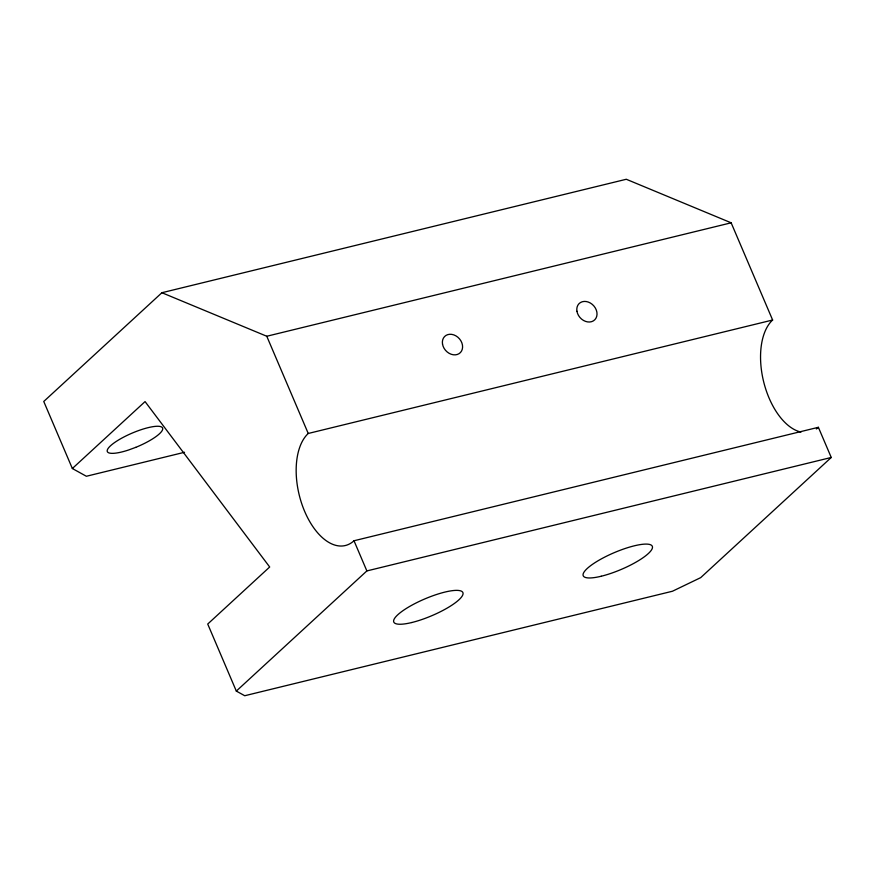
<?xml version="1.0" encoding="UTF-8"?>
<svg xmlns="http://www.w3.org/2000/svg" width="875" height="875" viewBox="0 0 875 875"><rect width="100%" height="100%" fill="white"/><g stroke="black" fill="none" stroke-linecap="round" stroke-linejoin="round"><path stroke-width="1.31" d="M800.975 432.064A60.102 32.867 76.3 0 1 763.798 382.342A60.102 32.867 76.3 0 1 772.625 320.02L731.15 222.808L626.292 179.266L161.908 292.72L43.75 401.472L72.352 468.519L86.373 476.262L184.537 452.277M72.352 468.519L145.064 401.592L269.686 567L207.725 624.039L236.316 691.086L244.737 695.734L672.459 591.237L700.7 577.631L831.25 457.472L818.377 427.306L354.003 540.761A60.102 32.867 76.3 0 1 304.675 511.448A60.102 32.867 76.3 0 1 308.241 433.475L266.777 336.252L161.908 292.72M236.316 691.086L366.866 570.927L831.25 457.472M266.777 336.252L731.15 222.808M308.241 433.475L772.625 320.02M354.003 540.761L366.866 570.927M818.377 427.306A60.102 32.867 76.3 0 1 816.353 428.969M135.723 447.366L128.505 450.023A30.045 7.273 -23.1 0 1 113.181 443.581A30.045 7.273 -23.1 0 1 159.797 426.42A30.045 7.273 -23.1 0 1 135.723 447.366M442.52 344.127A11.266 9.034 47.4 0 0 459.003 353.697A11.266 9.034 47.4 0 0 455.93 335.869A11.266 9.034 47.4 0 0 442.52 344.127M576.942 311.281A11.266 9.034 47.4 0 0 593.425 320.852A11.266 9.034 47.4 0 0 590.362 303.023A11.266 9.034 47.4 0 0 576.942 311.281M601.223 576.242A37.559 9.089 -23.1 0 0 652.477 546.962A37.559 9.089 -23.1 0 0 599.561 559.891A37.559 9.089 -23.1 0 0 601.223 576.242M411.808 622.519A37.559 9.089 -23.1 0 0 463.05 593.239A37.559 9.089 -23.1 0 0 410.134 606.167A37.559 9.089 -23.1 0 0 411.808 622.519"/></g></svg>
